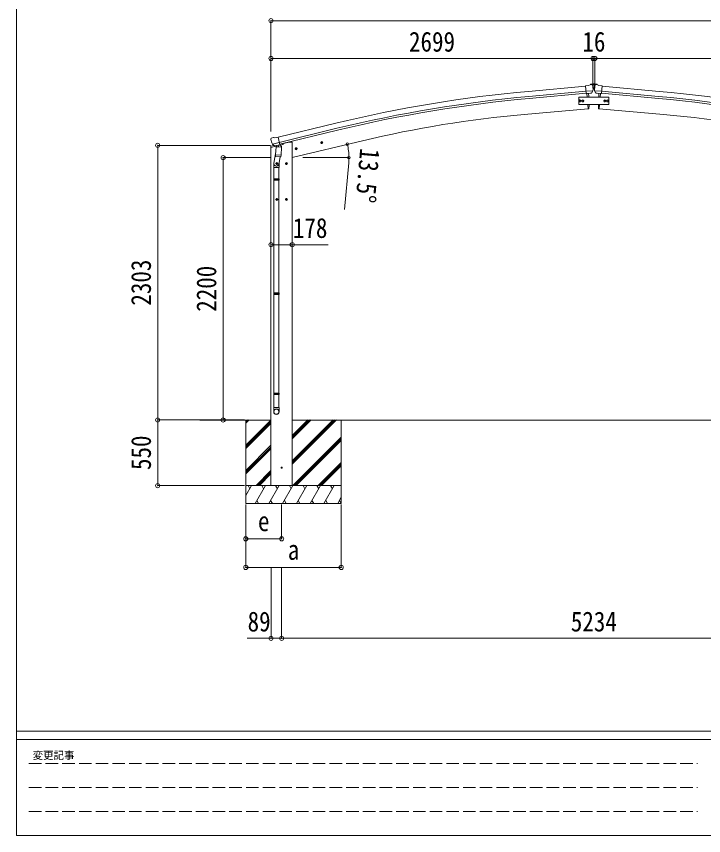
# Model space of a CAD drawing. Units: millimetres at full size, sheet at 1:35. Extents: x -9783 to 9892, y -6828 to 6752.
# Drawn here: x -9783 to -4022, y -6828 to 41 of the extents above; entities that cross this region are included whole.
import ezdxf
from ezdxf.enums import TextEntityAlignment as Align

# ---------------------------------------------------------------- set-up
doc = ezdxf.new("R2010")
doc.units = ezdxf.units.MM
doc.header["$LTSCALE"] = 35
doc.header["$PDMODE"] = 32
doc.header["$PDSIZE"] = 35
doc.linetypes.add('DASHED3', pattern=[4, 3, -1])
for name, color, linetype, lineweight in [('0-0_0', 7, 'Continuous', 9), ('0-1_本体', 4, 'Continuous', 9), ('0-2_部品', 7, 'Continuous', 9), ('0-3_ELV2', 3, 'Continuous', 9), ('0-A_寸法', 6, 'Continuous', 9), ('F-0_240', 7, 'Continuous', 9)]:
    doc.layers.add(name, color=color, linetype=linetype, lineweight=lineweight)
doc.styles.add('ＭＳ ゴシック', font='')
doc.styles.get('ＭＳ ゴシック').set_extended_font_data('MS Gothic')

msp = doc.modelspace()

# ---------------------------------------------------------------- linework, layer by layer
at = {"layer": '0-0_0'}
for p, q in [((-8245.41, -3343.22), (-7648.53, -3343.22)), ((-7859.53, -3370.55), (-7832.15, -3343.17)), ((-7859.53, -3356.41), (-7846.29, -3343.17)), ((-7859.53, -3343.22), (-7859.53, -4043.17)), ((-7859.53, -3554.4), (-7648.53, -3343.4)), ((-7859.53, -3568.54), (-7648.53, -3357.54)), ((-7470.53, -3714.18), (-7099.51, -3343.17)), ((-7470.53, -3685.9), (-7127.8, -3343.17)), ((-7470.53, -3700.04), (-7113.65, -3343.17)), ((-7470.53, -3502.05), (-7311.65, -3343.17)), ((-7470.53, -3487.91), (-7325.79, -3343.17)), ((-7470.53, -3473.77), (-7339.93, -3343.17)), ((-7470.53, -3343.22), (-4884.08, -3343.22)), ((-7059.53, -3343.17), (-7059.53, -4043.17)), ((-2414.48, -3343.22), (-5600.65, -3343.22)), ((-7859.53, -3582.68), (-7648.53, -3371.69)), ((-7465.67, -3893.17), (-7059.53, -3487.03)), ((-7451.53, -3893.17), (-7059.53, -3501.18)), ((-7859.53, -3766.53), (-7648.53, -3555.53)), ((-7859.53, -3780.67), (-7648.53, -3569.68)), ((-7437.38, -3893.17), (-7059.53, -3515.32)), ((-7859.53, -3794.82), (-7648.53, -3583.82)), ((-7253.54, -3893.17), (-7059.53, -3699.17)), ((-7774.04, -3893.17), (-7648.53, -3767.66)), ((-7239.39, -3893.17), (-7059.53, -3713.31)), ((-7225.25, -3893.17), (-7059.53, -3727.45)), ((-7759.89, -3893.17), (-7648.53, -3781.81)), ((-7745.75, -3893.17), (-7648.53, -3795.95)), ((-7059.53, -3893.17), (-7859.53, -3893.17)), ((-7859.53, -3977), (-7811.13, -3893.17)), ((-7826.13, -3919.15), (-7841.13, -3893.17)), ((-7782.26, -4043.17), (-7695.66, -3893.17)), ((-7710.66, -3919.16), (-7725.66, -3893.17)), ((-7666.79, -4043.17), (-7580.19, -3893.17)), ((-7470.53, -3893.17), (-7648.53, -3893.17)), ((-7595.19, -3919.15), (-7610.19, -3893.17)), ((-7551.32, -4043.17), (-7464.72, -3893.17)), ((-7479.72, -3919.15), (-7494.72, -3893.17)), ((-7435.85, -4043.17), (-7349.25, -3893.17)), ((-7364.25, -3919.15), (-7379.25, -3893.17)), ((-7320.38, -4043.17), (-7233.78, -3893.17)), ((-7263.78, -3893.17), (-7248.78, -3919.15)), ((-7204.91, -4043.17), (-7118.31, -3893.17)), ((-7133.31, -3919.15), (-7148.31, -3893.17)), ((-7859.53, -4043.17), (-7059.53, -4043.17)), ((-7767.26, -4017.19), (-7752.26, -4043.17)), ((-7651.79, -4017.19), (-7636.79, -4043.17)), ((-7536.32, -4017.19), (-7521.32, -4043.17)), ((-7420.85, -4017.19), (-7405.85, -4043.17)), ((-7305.38, -4017.19), (-7290.38, -4043.17)), ((-7189.91, -4017.19), (-7174.91, -4043.17)), ((-7089.44, -4043.17), (-7059.53, -3991.36)), ((-7074.44, -4017.19), (-7059.53, -4043.02))]:
    msp.add_line(p, q, dxfattribs=at)
msp.add_circle((-7559.53, -3743.17), 5, dxfattribs=at)
at = {"layer": '0-1_本体'}
for p, q in [((-5012.22, -544.21), (-5489.73, -587.41)), ((-4872.79, -544.21), (-4395.28, -587.41)), ((-5008.46, -587.21), (-5485.84, -630.4)), ((-5006.99, -603.98), (-5484.32, -647.17)), ((-4999.75, -606.37), (-4996.99, -637.93)), ((-4885.26, -606.37), (-4888.02, -637.93)), ((-4878.02, -603.98), (-4400.69, -647.17)), ((-4876.56, -587.21), (-4399.17, -630.4)), ((-4988.5, -734.97), (-5526.45, -782.03)), ((-4991.74, -697.93), (-4988.5, -734.97)), ((-4893.27, -697.93), (-4896.51, -734.97)), ((-4896.51, -734.97), (-4358.56, -782.03)), ((-7589.06, -973.03), (-7106.18, -855.54)), ((-7578.98, -1014.99), (-7095.97, -897.52)), ((-7575.05, -1031.37), (-7091.99, -913.88)), ((-7546.54, -1025.66), (-7494.53, -1013.17)), ((-7470.53, -1013.17), (-7494.53, -1013.17)), ((-7470.53, -1013.17), (-7470.53, -3893.17)), ((-6882.45, -1001.99), (-7470.5, -1143.17)), ((-7648.53, -3893.17), (-7648.53, -1056.62))]:
    msp.add_line(p, q, dxfattribs=at)
at = {"layer": '0-1_本体', "color": 6}
msp.add_line((-7470.53, -1873.35), (-7648.53, -1873.35), dxfattribs=at)
at = {"layer": '0-1_本体'}
for centre, radius, start, end in [((-4493.6, -11597.42), 11054.98, 95.16866, 103.66973), ((-5391.41, -11597.42), 11054.98, 76.33027, 84.83134), ((-4493.6, -11597.42), 11011.82, 95.16974, 103.66973), ((-4493.6, -11597.42), 10994.98, 95.16974, 103.66973), ((-5391.41, -11597.42), 10994.98, 76.33027, 84.83026), ((-5391.41, -11597.42), 11011.82, 76.33027, 84.83026), ((-4727.43, -9997.68), 9250.23, 94.95525, 103.47191), ((-5157.58, -9997.68), 9250.23, 76.52809, 85.04475)]:
    msp.add_arc(centre, radius, start, end, dxfattribs=at)
at = {"layer": '0-2_部品'}
for p, q in [((-4985.84, -539.77), (-5012.4, -542.09)), ((-5006.75, -606.75), (-5012.4, -542.09)), ((-4985.84, -539.77), (-4974.12, -533)), ((-4959.21, -531.41), (-4972.88, -532.61)), ((-4950.08, -537.17), (-4955.56, -532.56)), ((-4949.02, -539.21), (-4948.9, -540.55)), ((-4936.24, -539.2), (-4936.36, -540.54)), ((-4935.18, -537.16), (-4929.69, -532.56)), ((-4926.04, -531.41), (-4912.38, -532.6)), ((-4899.42, -539.76), (-4911.14, -532.99)), ((-4899.42, -539.76), (-4872.85, -542.09)), ((-4878.51, -606.75), (-4872.85, -542.09)), ((-4949.54, -582.05), (-5008.46, -587.21)), ((-4996.78, -605.88), (-5006.75, -606.75)), ((-4997.02, -637.6), (-4999.77, -606.13)), ((-4983.9, -626.92), (-4985.41, -604.96)), ((-4963.18, -602.94), (-4970.88, -603.61)), ((-4960.79, -601.54), (-4949.86, -582.6)), ((-4935.72, -582.05), (-4876.8, -587.2)), ((-4924.47, -601.54), (-4935.4, -582.6)), ((-4922.08, -602.93), (-4914.37, -603.61)), ((-4901.35, -626.92), (-4899.85, -604.96)), ((-4888.47, -605.88), (-4878.51, -606.75)), ((-4888.24, -637.6), (-4885.48, -606.12)), ((-4983.44, -637.6), (-4983.9, -626.92)), ((-4901.81, -637.6), (-4901.35, -626.92)), ((-4988.72, -732.46), (-4991.77, -697.6)), ((-4988.48, -735.23), (-4988.72, -732.46)), ((-4985.87, -734.84), (-4988.48, -735.23)), ((-4983.32, -732), (-4982.49, -706.38)), ((-4982.49, -706.38), (-4982.42, -697.6)), ((-4902.77, -706.37), (-4902.84, -697.6)), ((-4901.93, -732), (-4902.77, -706.37)), ((-4899.39, -734.83), (-4896.78, -735.22)), ((-4896.78, -735.22), (-4896.54, -732.45)), ((-4896.54, -732.45), (-4893.49, -697.6)), ((-7650.35, -989.63), (-7650.07, -990.78)), ((-7646.13, -981.05), (-7649.99, -987.35)), ((-7643.04, -978.8), (-7629.85, -975.64)), ((-7636.3, -1029.93), (-7578.79, -1016.13)), ((-7619.44, -1044.84), (-7635.82, -1030.35)), ((-7615.29, -978.31), (-7628.55, -975.61)), ((-7615.29, -978.31), (-7589.36, -972.09)), ((-7546.54, -1024.42), (-7546.54, -1028.19)), ((-7233.02, -1019.41), (-7213.57, -1014.74)), ((-7228.46, -1011.63), (-7230.59, -1018.83)), ((-7221.16, -1009.88), (-7228.46, -1011.63)), ((-7220.96, -1026.8), (-7225.63, -1007.35)), ((-7216, -1015.32), (-7221.16, -1009.88)), ((-7218.13, -1022.52), (-7216, -1015.32)), ((-7651.09, -1057.23), (-7609.39, -1047.22)), ((-7651.09, -1050.34), (-7651.09, -1057.23)), ((-7623.4, -1041.33), (-7648.79, -1047.42)), ((-7607.94, -1094.01), (-7623.85, -1190.18)), ((-7616.74, -1045.41), (-7609.22, -1043.61)), ((-7615.98, -1044.95), (-7614.45, -1044.58)), ((-7614.45, -1044.58), (-7577.75, -1035.77)), ((-7612.62, -1044.81), (-7612.67, -1045.55)), ((-7611.91, -1046.59), (-7586.1, -1053.03)), ((-7605, -1051.94), (-7609.67, -1118.78)), ((-7559.31, -1055.13), (-7605, -1051.94)), ((-7603.22, -1048.76), (-7603.45, -1052.05)), ((-7583.7, -1037.6), (-7584.72, -1052.2)), ((-7577.75, -1035.77), (-7576.22, -1035.4)), ((-7574.67, -1033.3), (-7573.72, -1033.37)), ((-7573.72, -1033.37), (-7560.41, -1048.68)), ((-7569.78, -1037.71), (-7550.37, -1033.05)), ((-7563.98, -1121.97), (-7559.31, -1055.13)), ((-7560.41, -1048.68), (-7560.85, -1055.03)), ((-7446.95, -1070.77), (-7427.51, -1066.1)), ((-7442.4, -1062.99), (-7444.53, -1070.19)), ((-7435.1, -1061.24), (-7442.4, -1062.99)), ((-7434.9, -1078.16), (-7439.56, -1058.71)), ((-7429.93, -1066.68), (-7435.1, -1061.24)), ((-7432.06, -1073.88), (-7429.93, -1066.68)), ((-7610.53, -1131.24), (-7609.66, -1118.78)), ((-7610.13, -1132.6), (-7610.13, -1132.6)), ((-7563.98, -1121.97), (-7609.67, -1118.78)), ((-7608.69, -1133.38), (-7566.99, -1136.3)), ((-7572.42, -1135.92), (-7583.15, -1199.5)), ((-7563.99, -1121.97), (-7564.88, -1134.67)), ((-7626, -1227.34), (-7626, -1192.99)), ((-7580, -1227.34), (-7626, -1227.34)), ((-7624, -1227.34), (-7624, -1321.34)), ((-7589.53, -1193.41), (-7609.53, -1193.41)), ((-7599.53, -1185.91), (-7606.03, -1189.66)), ((-7606.03, -1189.66), (-7606.03, -1197.17)), ((-7606.03, -1197.17), (-7599.53, -1200.92)), ((-7599.53, -1203.41), (-7599.53, -1183.41)), ((-7593.03, -1189.66), (-7599.53, -1185.91)), ((-7582, -1227.34), (-7582, -1321.34)), ((-7580, -1192.69), (-7580, -1227.34)), ((-7509.53, -1193.41), (-7529.53, -1193.41)), ((-7519.53, -1185.91), (-7526.03, -1189.66)), ((-7526.03, -1189.66), (-7526.03, -1197.17)), ((-7526.03, -1197.17), (-7519.53, -1200.92)), ((-7519.53, -1203.41), (-7519.53, -1183.41)), ((-7513.03, -1189.66), (-7519.53, -1185.91)), ((-7626, -1323.34), (-7625, -1321.34)), ((-7580, -1323.34), (-7626, -1323.34)), ((-7580, -1331.34), (-7626, -1331.34)), ((-7581, -1321.34), (-7625, -1321.34)), ((-7581, -1333.34), (-7625, -1333.34)), ((-7624, -1333.34), (-7624, -2277.53)), ((-7582, -1333.34), (-7582, -2277.53)), ((-7580, -1323.34), (-7581, -1321.34)), ((-7580, -1331.34), (-7581, -1333.34)), ((-7580, -1323.34), (-7580, -1331.34)), ((-7589.53, -1493.41), (-7609.53, -1493.41)), ((-7599.53, -1485.91), (-7606.03, -1489.66)), ((-7606.03, -1489.66), (-7606.03, -1497.17)), ((-7606.03, -1497.17), (-7599.53, -1500.92)), ((-7599.53, -1503.41), (-7599.53, -1483.41)), ((-7593.03, -1489.66), (-7599.53, -1485.91)), ((-7509.53, -1493.41), (-7529.53, -1493.41)), ((-7519.53, -1485.91), (-7526.03, -1489.66)), ((-7526.03, -1489.66), (-7526.03, -1497.17)), ((-7526.03, -1497.17), (-7519.53, -1500.92)), ((-7519.53, -1503.41), (-7519.53, -1483.41)), ((-7513.03, -1489.66), (-7519.53, -1485.91)), ((-7626, -2279.53), (-7625, -2277.53)), ((-7580, -2279.53), (-7626, -2279.53)), ((-7580, -2287.53), (-7626, -2287.53)), ((-7581, -2277.53), (-7625, -2277.53)), ((-7581, -2289.53), (-7625, -2289.53)), ((-7624, -2289.53), (-7624, -3117.72)), ((-7582, -2289.53), (-7582, -3117.72)), ((-7580, -2279.53), (-7581, -2277.53)), ((-7580, -2287.53), (-7581, -2289.53)), ((-7580, -2279.53), (-7580, -2287.53)), ((-7626, -3119.72), (-7625, -3117.72)), ((-7580, -3119.72), (-7626, -3119.72)), ((-7580, -3127.72), (-7626, -3127.72)), ((-7581, -3117.72), (-7625, -3117.72)), ((-7581, -3129.72), (-7625, -3129.72)), ((-7624, -3129.72), (-7624, -3239.72)), ((-7582, -3129.72), (-7582, -3239.72)), ((-7580, -3119.72), (-7581, -3117.72)), ((-7580, -3127.72), (-7581, -3129.72)), ((-7580, -3119.72), (-7580, -3127.72)), ((-7626, -3273.86), (-7626, -3239.72)), ((-7580, -3239.72), (-7626, -3239.72)), ((-7580, -3273.86), (-7580, -3239.72))]:
    msp.add_line(p, q, dxfattribs=at)
for points in [[(-4996.78, -605.88), (-4996.51, -605.95), (-4971.14, -603.73), (-4970.88, -603.61)], [(-4949.47, -581.42), (-4949.75, -582.41), (-4949.86, -582.6)], [(-4935.79, -581.42), (-4935.5, -582.4), (-4935.4, -582.6)], [(-4888.47, -605.88), (-4888.74, -605.94), (-4914.12, -603.72), (-4914.37, -603.61)], [(-7636.57, -1029.36), (-7635.98, -1030.2), (-7635.82, -1030.35)], [(-7583.93, -1037.54), (-7574.21, -1035.2), (-7589.36, -972.09)], [(-7230.59, -1018.83), (-7225.43, -1024.27), (-7218.13, -1022.52)], [(-7583.93, -1037.54), (-7584.17, -1037.69), (-7608.94, -1043.63), (-7609.22, -1043.61)], [(-7444.53, -1070.19), (-7439.36, -1075.63), (-7432.06, -1073.88)], [(-7599.53, -1200.92), (-7593.03, -1197.17), (-7593.03, -1189.66)], [(-7519.53, -1200.92), (-7513.03, -1197.17), (-7513.03, -1189.66)], [(-7626, -1323.34), (-7626, -1331.34), (-7625, -1333.34)], [(-7599.53, -1500.92), (-7593.03, -1497.17), (-7593.03, -1489.66)], [(-7519.53, -1500.92), (-7513.03, -1497.17), (-7513.03, -1489.66)], [(-7626, -2279.53), (-7626, -2287.53), (-7625, -2289.53)], [(-7626, -3119.72), (-7626, -3127.72), (-7625, -3129.72)]]:
    msp.add_lwpolyline(points, dxfattribs=at)
for centre, radius in [((-5034.63, -667.6), 6.5), ((-4850.63, -667.6), 6.5), ((-7223.3, -1017.07), 8.5), ((-7223.3, -1017.07), 7.7), ((-7223.3, -1017.07), 6.5), ((-7437.23, -1068.43), 8.5), ((-7437.23, -1068.43), 7.7), ((-7437.23, -1068.43), 6.5), ((-7599.53, -1193.41), 8.5), ((-7599.53, -1193.41), 7.7), ((-7599.53, -1193.41), 6.5), ((-7519.53, -1193.41), 8.5), ((-7519.53, -1193.41), 7.7), ((-7519.53, -1193.41), 6.5), ((-7599.53, -1493.41), 8.5), ((-7599.53, -1493.41), 7.7), ((-7599.53, -1493.41), 6.5), ((-7519.53, -1493.41), 8.5), ((-7519.53, -1493.41), 7.7), ((-7519.53, -1493.41), 6.5)]:
    msp.add_circle(centre, radius, dxfattribs=at)
at = {"layer": '0-2_部品', "color": 4}
msp.add_circle((-7559.53, -3743.17), 4.5, dxfattribs=at)
at = {"layer": '0-2_部品'}
for centre, radius, start, end in [((-4972.62, -535.6), 3, 95, 120), ((-4958.78, -536.4), 5, 50.00648, 94.99352), ((-5150.53, -558.19), 202.4, 353.4085, 5), ((-4734.73, -558.18), 202.4, 175, 186.5915), ((-4926.48, -536.39), 5, 85.00648, 129.99352), ((-4912.64, -535.59), 3, 60, 85), ((-4986.31, -731.87), 3, 278.50322, 357.46219), ((-4898.95, -731.87), 3, 182.53781, 261.49678), ((-7453.27, -943.53), 202.4, 193.5, 205.09125), ((-7641.87, -983.66), 5, 103.5, 148.5), ((-7629.15, -978.55), 3, 78.5, 103.5), ((-7551.54, -1028.19), 5, 283.5, 0), ((-7648.09, -1050.34), 3, 103.5, 180), ((-7616.1, -1044.46), 0.5, 248.23754, 283.5), ((-7613.12, -1044.78), 0.5, 356, 103.5), ((-7611.67, -1045.62), 1, 176, 256), ((-7585.75, -1052.06), 1.03, 250.03897, 351.96569), ((-7583.1, -1037.68), 0.604, 100.59842, 172.20595), ((-7576.34, -1034.92), 0.5, 283.5, 318.76246), ((-7608.59, -1131.42), 1.95, 175.04017, 217.47766), ((-7608.55, -1131.39), 2, 217.40962, 266), ((-7566.85, -1134.3), 2, 266, 349.46843), ((-7596, -1192.99), 30, 177.45142, 180)]:
    msp.add_arc(centre, radius, start, end, dxfattribs=at)
for centre, major_axis, ratio, start_param, end_param in [((-4944.69, -535.16), (-15.35, 3.44), 0.101033, 5.9751426, 5.9753737), ((-4952.01, -539.46), (2.71, -1.31), 0.997474, 0.5366567, 1.3225652), ((-4933.25, -539.46), (-2.71, -1.31), 0.997474, 4.9606201, 5.7465286), ((-4940.57, -535.16), (15.35, 3.44), 0.101033, 0.3078116, 0.3080427), ((-4963.45, -599.95), (1.62, -2.54), 0.997631, 5.8041905, 5.8929484), ((-4963.52, -599.84), (-3.5, 2.17), 0.650902, 2.1145521, 2.1873627), ((-4963.39, -600.03), (1.62, -2.54), 0.997631, 5.965759, 6.7621801), ((-4921.87, -600.03), (-1.62, -2.54), 0.997631, 5.8041905, 6.6006116), ((-4921.74, -599.83), (3.5, 2.17), 0.650902, 4.0958226, 4.1686332), ((-4921.81, -599.94), (-1.62, -2.54), 0.997631, 0.3902369, 0.4789948), ((-7647.43, -988.91), (-1.57, -2.57), 0.99628, 4.712389, 5.4996506), ((-7617.46, -1042.59), (-0.73, -2.92), 0.997631, 5.8041905, 6.6006116), ((-7617.4, -1042.36), (2.63, 3.16), 0.650902, 4.0958226, 4.1686332), ((-7617.43, -1042.49), (-0.73, -2.92), 0.997631, 0.3902369, 0.4789948), ((-7603, -1192.69), (23, 0), 0.996195, 2.5560258, 6.5663028), ((-7603, -1192.69), (21, 0), 0.996195, 2.9349147, 5.9512394), ((-7603, -3272.12), (-23, 0), 0.996195, 3.1415927, 6.2831853), ((-7603, -3273.86), (-23, 0), 0.996195, 3.1415927, 6.2831853), ((-7603, -3273.86), (0, -23.43), 0.981806, 4.712389, 7.8539816)]:
    msp.add_ellipse(centre, major_axis=major_axis, ratio=ratio, start_param=start_param, end_param=end_param, dxfattribs=at)
msp.add_ellipse((-7603, -3273.86), major_axis=(21, 0), ratio=0.996195, dxfattribs=at)
at = {"layer": '0-3_ELV2'}
for p, q in [((-4946.63, -524.34), (-4970.77, -526.45)), ((-4946.63, -524.34), (-4938.63, -524.34)), ((-4941.37, -529.06), (-4940.53, -529.06)), ((-4938.63, -524.34), (-4914.49, -526.45)), ((-4911.13, -532.27), (-4914.49, -526.45)), ((-4911.13, -532.95), (-4911.13, -532.27)), ((-4948.38, -565.84), (-4936.99, -565.84)), ((-4941.37, -561.76), (-4940.53, -561.76))]:
    msp.add_line(p, q, dxfattribs=at)
at = {"layer": '0-3_ELV2', "color": 6}
for p, q in [((-7648.38, -5173.32), (-7559.38, -5173.32)), ((-7559.38, -5173.32), (-2325.35, -5173.32))]:
    msp.add_line(p, q, dxfattribs=at)
at = {"layer": '0-3_ELV2'}
for points in [[(-4974.13, -532.85), (-4974.13, -532.27), (-4970.77, -526.45)], [(-4943.89, -528.22), (-4944.73, -528.22), (-4944.73, -529.06), (-4943.89, -529.06)], [(-4942.21, -527.38), (-4942.21, -526.54), (-4943.05, -526.54), (-4943.05, -527.38)], [(-4943.05, -529.9), (-4943.05, -530.74), (-4942.21, -530.74), (-4942.21, -529.9)], [(-4940.53, -529.06), (-4940.53, -528.22), (-4941.37, -528.22)], [(-4943.89, -560.92), (-4944.73, -560.92), (-4944.73, -561.76), (-4943.89, -561.76)], [(-4942.21, -560.08), (-4942.21, -559.24), (-4943.05, -559.24), (-4943.05, -560.08)], [(-4943.05, -562.6), (-4943.05, -563.44), (-4942.21, -563.44), (-4942.21, -562.6)], [(-4940.53, -561.76), (-4940.53, -560.92), (-4941.37, -560.92)]]:
    msp.add_lwpolyline(points, dxfattribs=at)
for points in [[(-4817.63, -697.6), (-4817.63, -637.6), (-5067.63, -637.6), (-5067.63, -697.6)], [(-5065.63, -667.6), (-5061.88, -661.1), (-5054.38, -661.1), (-5050.62, -667.6), (-5054.38, -674.1), (-5061.88, -674.1)], [(-5042.13, -667.6), (-5038.38, -661.1), (-5030.88, -661.1), (-5027.12, -667.6), (-5030.88, -674.1), (-5038.38, -674.1)], [(-4843.12, -667.6), (-4846.88, -661.1), (-4854.38, -661.1), (-4858.13, -667.6), (-4854.38, -674.1), (-4846.88, -674.1)], [(-4819.62, -667.6), (-4823.38, -661.1), (-4830.88, -661.1), (-4834.63, -667.6), (-4830.88, -674.1), (-4823.38, -674.1)]]:
    msp.add_lwpolyline(points, close=True, dxfattribs=at)
for centre, radius in [((-4942.63, -528.64), 3.5), ((-4942.63, -561.34), 3.5), ((-5058.13, -667.6), 8.5), ((-5058.13, -667.6), 7.7), ((-5058.13, -667.6), 6.5), ((-5034.63, -667.6), 8.5), ((-5034.63, -667.6), 7.7), ((-5034.63, -667.6), 6.5), ((-4850.63, -667.6), 8.5), ((-4850.63, -667.6), 7.7), ((-4850.63, -667.6), 6.5), ((-4827.13, -667.6), 8.5), ((-4827.13, -667.6), 7.7), ((-4827.13, -667.6), 6.5)]:
    msp.add_circle(centre, radius, dxfattribs=at)
for centre, start, end in [((-4943.89, -527.38), 270, 0), ((-4943.89, -529.9), 0, 90), ((-4941.37, -527.38), 180, 270), ((-4941.37, -529.9), 90, 180), ((-4943.89, -560.08), 270, 0), ((-4943.89, -562.6), 0, 90), ((-4941.37, -560.08), 180, 270), ((-4941.37, -562.6), 90, 180)]:
    msp.add_arc(centre, 0.84, start, end, dxfattribs=at)
at = {"layer": '0-A_寸法'}
for p, q in [((-7648.53, 5.19), (-7648.53, -311.43)), ((-7648.53, 5.19), (-2234.53, 5.19)), ((-7648.53, -311.43), (-7648.53, -311.43)), ((-7648.53, -311.43), (-7648.53, -923.19)), ((-7648.53, -311.43), (-4949.53, -311.43)), ((-4949.53, -311.43), (-4949.53, -561.19)), ((-4933.53, -311.43), (-4949.53, -311.43)), ((-4933.53, -311.43), (-4933.53, -561.19)), ((-2234.53, -311.43), (-4933.53, -311.43)), ((-8598.1, -3343.17), (-8598.1, -1040.17)), ((-8598.1, -1040.17), (-7653.02, -1040.17)), ((-8050.13, -3343.17), (-8050.13, -1143.17)), ((-8050.13, -1143.17), (-7653.02, -1143.17)), ((-7381.03, -1143.17), (-6994.17, -1143.17)), ((-6997.03, -1185.63), (-7031.39, -1578.13)), ((-7470.53, -1873.35), (-7170.53, -1873.35)), ((-8598.1, -3343.17), (-7869.99, -3343.17)), ((-8598.1, -3893.17), (-8598.1, -3343.17)), ((-8598.1, -3893.17), (-7869.99, -3893.17)), ((-7859.78, -4579.54), (-7859.78, -4050.59)), ((-7859.78, -4339.56), (-7859.78, -4050.59)), ((-7559.53, -4339.56), (-7559.53, -4050.59)), ((-7059.78, -4579.54), (-7059.78, -4050.59)), ((-7559.53, -4339.56), (-7859.78, -4339.56)), ((-7859.78, -4579.54), (-7059.78, -4579.54)), ((-7648.38, -5173.32), (-7648.38, -4579.54)), ((-7559.38, -5173.32), (-7559.38, -4579.54)), ((-7648.38, -5173.32), (-7848.38, -5173.32))]:
    msp.add_line(p, q, dxfattribs=at)
for centre in [(-7008.62, -1029.52), (-6995.17, -1143.17)]:
    msp.add_circle(centre, 10.62, dxfattribs=at)
for start, end in [(0, 13.5), (354.99678, 0)]:
    msp.add_arc((-7482.03, -1143.17), 486.86, start, end, dxfattribs=at)
for p in [(-7648.53, 5.19), (-7648.53, -311.43), (-4949.53, -311.43), (-4933.53, -311.43), (-8598.1, -1040.17), (-8050.13, -1143.17), (-7648.53, -1873.35), (-7470.53, -1873.35), (-8598.1, -3343.17), (-8050.13, -3343.17), (-8598.1, -3893.17), (-7859.78, -4339.56), (-7559.53, -4339.56), (-7859.78, -4579.54), (-7059.78, -4579.54), (-7648.38, -5173.32), (-7559.38, -5173.32)]:
    msp.add_point(p, dxfattribs=at)
at = {"layer": 'F-0_240', "color": 5}
for p, q in [((-9783.03, 6751.9), (-9783.03, -6828.1)), ((-9783.03, -5953.1), (9396.97, -5953.1)), ((-9783.03, -6023.1), (6285.75, -6023.1)), ((-9783.03, -6828.1), (9396.97, -6828.1))]:
    msp.add_line(p, q, dxfattribs=at)
at = {"layer": 'F-0_240', "color": 4, "linetype": 'DASHED3'}
for p, q in [((-9678.03, -6224.35), (-4074.25, -6224.35)), ((-9678.03, -6425.6), (-4074.25, -6425.6)), ((-9678.03, -6626.85), (-4074.25, -6626.85))]:
    msp.add_line(p, q, dxfattribs=at)

# ---------------------------------------------------------------- texts
at = {"layer": '0-A_寸法', "color": 7, "style": 'ＭＳ ゴシック', "width": 0.85}
for s, p in [('2699', (-6491.53, -304.43)), ('16', (-5037.78, -304.43)), ('178', (-7464.9, -1866.35)), ('e', (-7757.9, -4325.19)), ('a', (-7507.9, -4565.16)), ('89', (-7844.63, -5166.32)), ('5234', (-5134.86, -5166.32))]:
    msp.add_text(s, height=166.8, dxfattribs=at).set_placement(p, align=Align.BOTTOM_LEFT)
for s, rotation, p in [('13.5°', 264.997, (-6949.87, -1055.5)), ('2303', 90, (-8605.1, -2384.17)), ('2200', 90, (-8057.13, -2435.67)), ('550', 90, (-8605.1, -3762.55))]:
    msp.add_text(s, height=166.8, rotation=rotation, dxfattribs=at).set_placement(p, align=Align.BOTTOM_LEFT)
at = {"layer": 'F-0_240', "style": 'ＭＳ ゴシック'}
msp.add_text('変更記事', height=64.15, dxfattribs=at).set_placement((-9646.27, -6206.85), align=Align.BOTTOM_LEFT)

doc.saveas('drawing.dxf')
